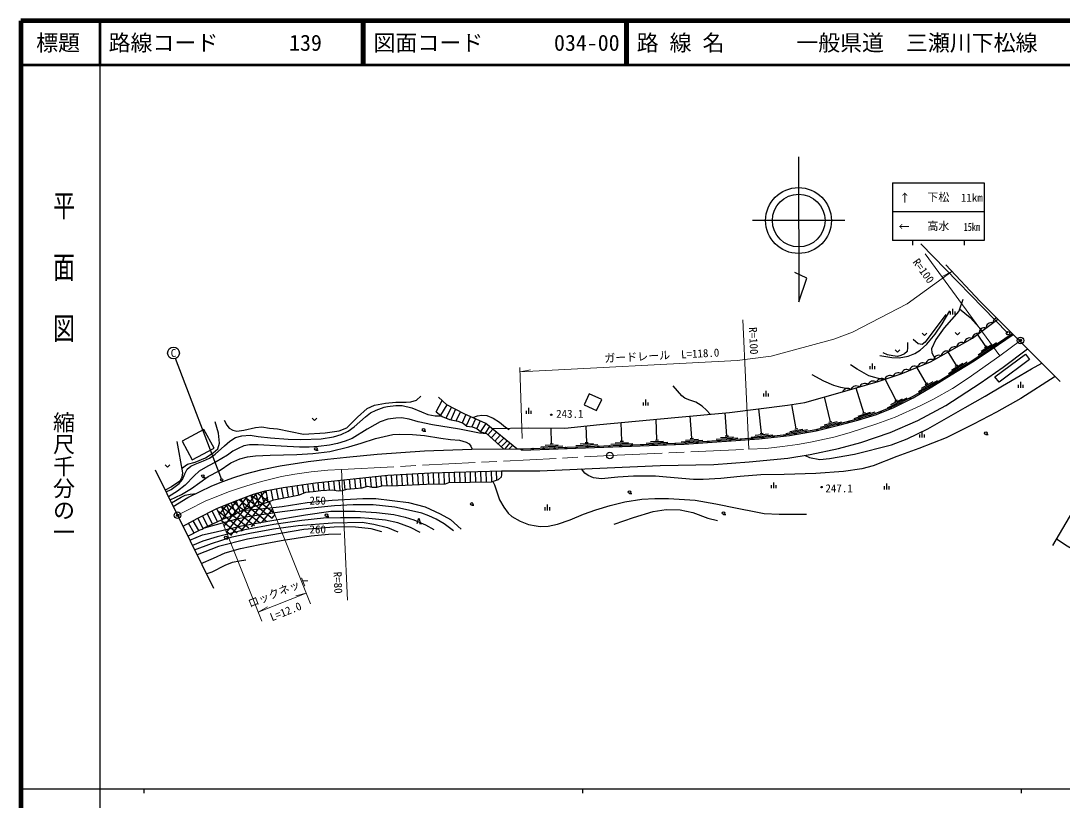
# Model space of a CAD drawing. Units: millimetres, scale not verified. Extents: x 40000 to 680000, y 20000 to 380000.
# Drawn here: x 40000 to 277354, y 202409 to 380000 of the extents above; entities that cross this region are included whole.
import ezdxf
from ezdxf.enums import TextEntityAlignment as Align

# ---------------------------------------------------------------- set-up
doc = ezdxf.new("R2010")
doc.units = ezdxf.units.MM
doc.header["$LTSCALE"] = 1000
doc.header["$PDMODE"] = 32
doc.header["$PDSIZE"] = 500
doc.linetypes.add('CHAIN', pattern=[18.5, 12, -1.5, 3.5, -1.5])
for name, color, linetype, lineweight in [('M-BGD', 7, 'Continuous', 25), ('M-BGD-EXST', 7, 'Continuous', 25), ('M-BMK', 2, 'CHAIN', 13), ('M-BMK-OTRS', 5, 'Continuous', 25), ('M-BMK-SRVR', 3, 'Continuous', 25), ('M-STR-HTXT', 7, 'Continuous', 13), ('M-STR-STRC', 7, 'Continuous', 25), ('M-TTL', 2, 'Continuous', 140), ('M-TTL-BAND', 7, 'Continuous', 25), ('M-TTL-LINE', 7, 'Continuous', 50)]:
    doc.layers.add(name, color=color, linetype=linetype, lineweight=lineweight)
doc.layers.add('M-OTRS', color=6, linetype='Continuous')
doc.layers.add('M-TTL-TXT', color=7, linetype='Continuous')
doc.styles.add('@ＭＳ ゴシック', font='')
doc.styles.add('ＭＳ ゴシック', font='')
doc.styles.get('@ＭＳ ゴシック').set_extended_font_data('@MS Gothic')
doc.styles.get('ＭＳ ゴシック').set_extended_font_data('MS Gothic')

msp = doc.modelspace()

# ---------------------------------------------------------------- hatches: boundary and pattern name
at = {"layer": 'M-BGD'}
h = msp.add_hatch(dxfattribs=at)
h.set_pattern_fill('USER', color=256, style=0, pattern_type=2)
h.set_pattern_definition([(52, (-0, 0), (-985.0134, 769.577), []), (142, (-0, 0), (-769.577, -985.0134), [])])
h.paths.add_polyline_path([(95787, 272899), (95709, 272884), (93013, 272112), (88657, 270493), (84682, 268847), (87230, 262459), (98125, 267008)])

# ---------------------------------------------------------------- linework, layer by layer
for p, q in [((251874, 313060), (251874, 313757)), ((252408, 313060), (252408, 314388)), ((252941, 313060), (252941, 313757)), ((259970, 305774), (258089, 308591)), ((258225, 303886), (262383, 306663)), ((258890, 304691), (261384, 306357)), ((253276, 301456), (251372, 304543)), ((259679, 305579), (260261, 305968)), ((234157, 300589), (234157, 301917)), ((251463, 299633), (255719, 302257)), ((252157, 300413), (254710, 301988)), ((252978, 301272), (253574, 301639)), ((233624, 300589), (233624, 301286)), ((234690, 300589), (234690, 301286)), ((246466, 297299), (244263, 301070)), ((239497, 293492), (237046, 298345)), ((244610, 295520), (248927, 298042)), ((245322, 296283), (247913, 297797)), ((246164, 297122), (246768, 297475)), ((267398, 296379), (267398, 297076)), ((267931, 296379), (267931, 297707)), ((268465, 296379), (268465, 297076)), ((209344, 294368), (209344, 295065)), ((209877, 294368), (209877, 295696)), ((210410, 294368), (210410, 295065)), ((232172, 290679), (230375, 296330)), ((134684, 290866), (136034, 293476)), ((137068, 292511), (135667, 290134)), ((138152, 291957), (136874, 289487)), ((181889, 292357), (181889, 293054)), ((182423, 292357), (182423, 293685)), ((182956, 292357), (182956, 293054)), ((216734, 287008), (215742, 292568)), ((224516, 288608), (223156, 294289)), ((237535, 291830), (241999, 294084)), ((238293, 292549), (240971, 293901)), ((239184, 293335), (239809, 293650)), ((139072, 291487), (137974, 289081)), ((140244, 290889), (139162, 288852)), ((141455, 290292), (140570, 288408)), ((142492, 289823), (141539, 287719)), ((155255, 290463), (155255, 291159)), ((155789, 290463), (155789, 291791)), ((156322, 290463), (156322, 291159)), ((192937, 284866), (192579, 289959)), ((200917, 285428), (200548, 290684)), ((208859, 286016), (208236, 291601)), ((229972, 289350), (234736, 290865)), ((230834, 289939), (233693, 290848)), ((231839, 290573), (232506, 290785)), ((143614, 289314), (142775, 287485)), ((144709, 288817), (143913, 287137)), ((145992, 288236), (144746, 286452)), ((146818, 287561), (145832, 286051)), ((168987, 283934), (168853, 287679)), ((176987, 284195), (176851, 288465)), ((184974, 284495), (184787, 289228)), ((222224, 287442), (227087, 288606)), ((223127, 287967), (226044, 288665)), ((224175, 288526), (224856, 288689)), ((131815, 286482), (132315, 286482)), ((147590, 286930), (146461, 285673)), ((148390, 286278), (147227, 284984)), ((149263, 285565), (148065, 284232)), ((150122, 284863), (148783, 283587)), ((160993, 283647), (160865, 287198)), ((192588, 284842), (193286, 284891)), ((198466, 284654), (203453, 285005)), ((199442, 285023), (202435, 285234)), ((200568, 285403), (201267, 285453)), ((206440, 285143), (211410, 285697)), ((207401, 285552), (210383, 285884)), ((208511, 285977), (209206, 286055)), ((214379, 285978), (219301, 286856)), ((215310, 286449), (218264, 286976)), ((216390, 286946), (217079, 287069)), ((244933, 285073), (244933, 285770)), ((245466, 285073), (245466, 286401)), ((245999, 285073), (245999, 285770)), ((259957, 285752), (260457, 285752)), ((150857, 284263), (149494, 282947)), ((151424, 283800), (150304, 282458)), ((152091, 283255), (151317, 282469)), ((158516, 282958), (163512, 283137)), ((159504, 283294), (162502, 283401)), ((160643, 283635), (161342, 283660)), ((166511, 283245), (171507, 283424)), ((167499, 283580), (170497, 283688)), ((168638, 283921), (169337, 283946)), ((174507, 283516), (179505, 283675)), ((175497, 283847), (178496, 283943)), ((176637, 284184), (177337, 284206)), ((182500, 283796), (187496, 283994)), ((183487, 284135), (186485, 284254)), ((184624, 284481), (185324, 284508)), ((190485, 284093), (195473, 284443)), ((191462, 284462), (194455, 284673)), ((107272, 282179), (107772, 282179)), ((81507, 275964), (82007, 275964)), ((113960, 273163), (113730, 275423)), ((115147, 273345), (114924, 275545)), ((116343, 273444), (116117, 275666)), ((117540, 273543), (117311, 275788)), ((118716, 273837), (118505, 275909)), ((119929, 273770), (119699, 276031)), ((121137, 273747), (120893, 276152)), ((122312, 274062), (122087, 276273)), ((123516, 274076), (123280, 276395)), ((124613, 274089), (124477, 276480)), ((125814, 274103), (125675, 276548)), ((127014, 274154), (126873, 276616)), ((128212, 274211), (128071, 276685)), ((129411, 274267), (129269, 276753)), ((130610, 274323), (130467, 276821)), ((131808, 274379), (131665, 276889)), ((133008, 274422), (132864, 276958)), ((134135, 274444), (134062, 277007)), ((135335, 274468), (135262, 277041)), ((136535, 274493), (136461, 277075)), ((137727, 274789), (137661, 277109)), ((138927, 274811), (138860, 277143)), ((140127, 274834), (140060, 277177)), ((141327, 274856), (141260, 277212)), ((142526, 274878), (142459, 277246)), ((143726, 274900), (143659, 277280)), ((144926, 274922), (144858, 277314)), ((146126, 274945), (146058, 277348)), ((147326, 274977), (147257, 277382)), ((148515, 275361), (148457, 277417)), ((97530, 270807), (97093, 273143)), ((98704, 271058), (98273, 273363)), ((99883, 271281), (99452, 273584)), ((100981, 271489), (100637, 273775)), ((102160, 271715), (101824, 273953)), ((103339, 271944), (103010, 274132)), ((104483, 272408), (104197, 274310)), ((105658, 272665), (105383, 274489)), ((106859, 272748), (106570, 274667)), ((107955, 272903), (107760, 274816)), ((109150, 273014), (108954, 274938)), ((110348, 273097), (110148, 275059)), ((111558, 273056), (111342, 275181)), ((112776, 272941), (112536, 275302)), ((211104, 273498), (211104, 274195)), ((211637, 273498), (211637, 274826)), ((212171, 273498), (212171, 274195)), ((236821, 273240), (236821, 273937)), ((237355, 273240), (237355, 274569)), ((237888, 273240), (237888, 273937)), ((89998, 268206), (89088, 270653)), ((91102, 268680), (90213, 271071)), ((92237, 269069), (91338, 271489)), ((93391, 269411), (92462, 271907)), ((94343, 269692), (93602, 272281)), ((95488, 270054), (94755, 272611)), ((96388, 270386), (95914, 272923)), ((178730, 272327), (179230, 272327)), ((84792, 265882), (83577, 268289)), ((85885, 266381), (84648, 268829)), ((86789, 266795), (85756, 269291)), ((87950, 267129), (86864, 269750)), ((89012, 267701), (87973, 270209)), ((142766, 269612), (143266, 269612)), ((159499, 268449), (159499, 269146)), ((160033, 268449), (160033, 269777)), ((160566, 268449), (160566, 269146)), ((80548, 263829), (79308, 266096)), ((81552, 264312), (80364, 266666)), ((82608, 264883), (81435, 267207)), ((83700, 265383), (82506, 267748)), ((109673, 267052), (110173, 267052)), ((200180, 267543), (200680, 267543)), ((79476, 263289), (78255, 265520)), ((130873, 265481), (131374, 265481)), ((86707, 261963), (87207, 261963))]:
    msp.add_line(p, q, dxfattribs=at)
for points in [[(254679, 316463), (253795, 313834), (250478, 310033), (248577, 307381), (247551, 305234), (247673, 304344), (248437, 302943)], [(235773, 303754), (238550, 303271), (240214, 303231), (242253, 303579), (243756, 304223), (244950, 304934), (246479, 306328), (248441, 308612), (249999, 310975), (251729, 313953)], [(253979, 314382), (256412, 312380), (259096, 309334)], [(227316, 295446), (235424, 297789), (240680, 299592), (247313, 302329), (252197, 304993), (256907, 307718), (262690, 311989)], [(250857, 313081), (246147, 306774), (245463, 306274), (244555, 306380), (243421, 307366)], [(153029, 282489), (154169, 282502), (170758, 283097), (179177, 283364), (191153, 283839), (208227, 285040), (215159, 285812), (221229, 286896), (226381, 288129), (230715, 289272), (234919, 290608), (238894, 292180), (243275, 294392), (247487, 296853), (251930, 299569), (256741, 302535), (260970, 305359), (265954, 308733)], [(245420, 308861), (245951, 308331), (246481, 308861)], [(252972, 308955), (253503, 308425), (254033, 308955)], [(154176, 282202), (170769, 282797), (179188, 283064), (191169, 283539), (208255, 284741), (215202, 285515), (221291, 286602), (226454, 287838), (230799, 288983), (235019, 290326), (239017, 291906), (243418, 294128), (247641, 296596), (252087, 299313), (256903, 302283), (261137, 305110), (266171, 308517)], [(242119, 306674), (242105, 305590), (241995, 304667), (241430, 304095), (240587, 303751), (239818, 303502), (238762, 303648), (237558, 303876), (236539, 304352)], [(149656, 277449), (158262, 277494), (173609, 278114), (185722, 278661), (197925, 278929), (206009, 279495), (214787, 280355), (219881, 281155), (226381, 282550), (231466, 283909), (238131, 286167), (244440, 288926), (250835, 292367), (258650, 297404), (263923, 301114), (269430, 305265)], [(239278, 305040), (239809, 304509), (240339, 305040)], [(218762, 280980), (219731, 280525), (222101, 280051), (224358, 280243), (229994, 281219), (238416, 283362), (242011, 284724), (246734, 287047), (255223, 291889), (259817, 294496), (263736, 296804), (267779, 299164), (270386, 300732), (272746, 301957)], [(236588, 298188), (233316, 299120), (230660, 300628), (229112, 301646)], [(229212, 295994), (226915, 296438), (225276, 296902), (223024, 297914), (220342, 299318)], [(275720, 298990), (267956, 293941), (262423, 290855), (257178, 288091), (250941, 284938), (244688, 282550), (239662, 280711), (234250, 278591), (231680, 277939), (227529, 277335), (221179, 276834), (213988, 276647), (208679, 276522), (203970, 276171), (199516, 275731), (195488, 275450), (193341, 275511), (187131, 276026), (184629, 276246), (179647, 276246), (176068, 276001), (172322, 275609), (170539, 275838), (169294, 276388), (168522, 276931), (167830, 277881)], [(197110, 290371), (196272, 291264), (195269, 292221), (194469, 292739), (193849, 293077), (192237, 293663), (191356, 294004), (190657, 294552), (188663, 296830)], [(86334, 289011), (86956, 287849), (87461, 287202), (88304, 286702), (89242, 286483), (90806, 286706), (93460, 287332), (94946, 287448), (96679, 287170), (98524, 287055), (101503, 286419), (104446, 285837), (109386, 286086), (112537, 286564), (114310, 287252), (116700, 289653), (118911, 291675), (120617, 292396), (123119, 292887), (125512, 293127), (127843, 293082), (128860, 293196), (130197, 293596), (131145, 294441)], [(147347, 287129), (155789, 287221), (163991, 287183), (171936, 287993), (189073, 289640), (201538, 290774), (214734, 292404), (218714, 293054), (227316, 295446)], [(73121, 272646), (74266, 273169), (76115, 274575), (76841, 275486), (77363, 276742), (77922, 277799), (78753, 278506), (79735, 279002), (81638, 279700), (83036, 280372), (84303, 281261), (86400, 283136), (87615, 284218), (88916, 285059), (90393, 285430), (92250, 285593), (94095, 285246), (96931, 284942), (100956, 284688), (103792, 284579), (108474, 284731), (111265, 285202), (113017, 285760), (114586, 286517), (115986, 287452), (118579, 289774), (119690, 290635), (121003, 291248), (122804, 291947), (123564, 292081), (125442, 292307), (126890, 292343), (129107, 291832), (131318, 290925), (132753, 290323), (134414, 289958), (135828, 290014)], [(153029, 282489), (145992, 288236), (141076, 290464), (137068, 292511), (135217, 294240)], [(134684, 290866), (136064, 289838), (137685, 289136), (139573, 288774), (140795, 288326), (141648, 287630), (142878, 287472), (143913, 287137), (144857, 286361), (146154, 285949), (150042, 282455)], [(143011, 289587), (144062, 290013), (145088, 290174), (146234, 290037), (147677, 289482), (149103, 288509), (150436, 287405), (151317, 286845)], [(146189, 285917), (144512, 286034), (139949, 286961), (133861, 287914), (130580, 288629), (128527, 289226), (126779, 289496), (125475, 289472), (123657, 289250), (121910, 288627), (120651, 287945), (118911, 286919), (115505, 284834), (113930, 284213), (112203, 283701), (110324, 283326), (107861, 282987), (105718, 282843), (103522, 282855), (99354, 283076), (94084, 283354), (92155, 283362), (90795, 283120), (89529, 282577), (88332, 281967), (87096, 281064), (85808, 280273), (84544, 279534), (82603, 278525), (80652, 277402), (79509, 276330), (77441, 274213), (75678, 272791), (73672, 271523)], [(76643, 277976), (78026, 278950), (79726, 279426), (82104, 280436), (83875, 281565), (84913, 282497), (85246, 283780), (85056, 286053), (84319, 288631)], [(106390, 289474), (106921, 288943), (107451, 289474)], [(74013, 270829), (76626, 272095), (78904, 273440), (82733, 276132), (85183, 277447), (87862, 279274), (89907, 280195), (91634, 280664), (93470, 280881), (96845, 281047), (102936, 281169), (106551, 281415), (110424, 281877), (114737, 282903), (117589, 283788), (120818, 284798), (124788, 285716), (126396, 285784), (129261, 285753), (132041, 285483), (135745, 284885), (137911, 284630), (140000, 284469), (141542, 284021), (142197, 283631), (142565, 283094), (142876, 282372)], [(75523, 284123), (76825, 276979), (76682, 276040), (76254, 275125), (74362, 273790), (72909, 273076)], [(74744, 269341), (78095, 271397), (80905, 272758), (83408, 273935), (85456, 274798), (88311, 275890), (90908, 276724), (95002, 277748), (99122, 278599), (105472, 279582), (109908, 280141), (114236, 280579), (121188, 281236), (132003, 282035), (142823, 282372), (153029, 282489)], [(72889, 278858), (73420, 278328), (73950, 278858)], [(76966, 264814), (80174, 266570), (84682, 268847), (88657, 270493), (93013, 272112), (95709, 272884), (99803, 273649), (107143, 274753), (123654, 276433), (133386, 276987), (149582, 277449), (149656, 277449)], [(78064, 262578), (80857, 263985), (81363, 264153), (81780, 264505), (86897, 266844), (88298, 267223), (89356, 267930), (91497, 268850), (95178, 269939), (97684, 270864), (101604, 271607), (103500, 271975), (104983, 272629), (106635, 272717), (108371, 272961), (111053, 273145), (112344, 272918), (113355, 272970), (114315, 273276), (117791, 273564), (119029, 273930), (120111, 273738), (121167, 273747), (122304, 274062), (125971, 274105), (132482, 274411), (136830, 274498), (137592, 274787), (147290, 274966), (148867, 275475), (149550, 276124), (149661, 276548), (149656, 277449)], [(147560, 275053), (147941, 274251), (149139, 270839), (150059, 269154), (151059, 267842), (151941, 267062), (153830, 265953), (155684, 265259), (157482, 264885), (158345, 264809), (160200, 264851), (162319, 265291), (165235, 266308), (168236, 267570), (171065, 268594), (174362, 269526), (177685, 270356), (181511, 270984), (184502, 271178), (187650, 271146), (193671, 270741), (198419, 269951), (203303, 268935), (207527, 268117), (209444, 267709), (212840, 267549), (219112, 267559)], [(74322, 270199), (76555, 271463), (77459, 271904), (78600, 272152), (79324, 272222), (79960, 272300)], [(90426, 268390), (96183, 268957), (99530, 269300), (105296, 270242), (110968, 270801), (117945, 271143), (120899, 271132), (128329, 270242), (132151, 269259), (135558, 267685), (137906, 266382), (140358, 264179)], [(78510, 261671), (81396, 262867), (84504, 263551), (90314, 264924), (96740, 266087), (104916, 267431), (110640, 268300), (116178, 268301), (121094, 267927), (124988, 267503), (127626, 266913), (129566, 266283), (132268, 265150), (134168, 264067)], [(138638, 263818), (136502, 265413), (134673, 266444), (132969, 267227), (131398, 267791), (128397, 268517), (125268, 269171), (120312, 269707), (115729, 269703), (111476, 269494), (106265, 268970), (99555, 268124), (91768, 266940), (88918, 266370), (83684, 264960), (81572, 264329)], [(175254, 265297), (179662, 266826), (184102, 268224), (187071, 268652), (190262, 268537), (193194, 267928), (196565, 266679), (198802, 266136)], [(131000, 263387), (128853, 264535), (125911, 265623), (123135, 266204), (119296, 266615), (117433, 266711), (112836, 266753), (109004, 266650), (104021, 266170), (97673, 265196), (91032, 264026), (84782, 262417), (81465, 261409), (79109, 260451)], [(130348, 265481), (130736, 266669), (131124, 265481)], [(79614, 259422), (83489, 260883), (88164, 262414), (92192, 263248), (97599, 264251), (103186, 264989), (111073, 265579), (117797, 265725), (120461, 265334), (123548, 264559), (125949, 263590)], [(122287, 263540), (119855, 264251), (116274, 264642), (113790, 264704), (111441, 264611), (104511, 264085), (91676, 261856), (85029, 260248), (80160, 258310)], [(81121, 256354), (83887, 257541), (86606, 258801), (90104, 259743), (94489, 260682), (99313, 261552), (106198, 262681), (110114, 263012), (112955, 263101)], [(284431, 250579), (284915, 251803), (285197, 253068), (285074, 254514), (284592, 255638), (283850, 256627), (282745, 257777), (281610, 258500), (279958, 259427), (278481, 260302), (276032, 261912)], [(82275, 254002), (83644, 254444), (86546, 255948), (88282, 256614), (89847, 256941), (91313, 257148)]]:
    msp.add_lwpolyline(points, dxfattribs=at)
for points in [[(262038, 298871), (268991, 304047), (269909, 302814), (262955, 297638)], [(169510, 294998), (168423, 292521), (171249, 291221), (172414, 293723)], [(76752, 284195), (79061, 279950), (84069, 282629), (81717, 286895)]]:
    msp.add_lwpolyline(points, close=True, dxfattribs=at)
for centre, radius in [((265927, 308533), 150), ((263912, 307170), 150), ((259766, 304375), 150), ((261842, 305768), 150), ((255580, 301643), 150), ((257687, 302987), 150), ((251322, 299021), 150), ((253452, 300331), 150), ((249189, 297717), 150), ((244891, 295163), 150), ((247050, 296424), 150), ((240480, 292813), 150), ((242712, 293940), 150), ((160895, 290247), 150), ((233534, 290011), 150), ((235894, 290833), 150), ((238219, 291752), 150), ((223891, 287379), 150), ((226322, 287961), 150), ((228740, 288596), 150), ((231152, 289253), 150), ((131815, 286782), 300), ((206609, 284776), 150), ((209099, 284986), 150), ((211584, 285263), 150), ((214068, 285540), 150), ((216540, 285907), 150), ((219001, 286346), 150), ((221460, 286797), 150), ((259957, 286052), 300), ((107272, 282479), 300), ((154171, 282352), 150), ((156669, 282441), 150), ((159168, 282531), 150), ((161666, 282621), 150), ((164165, 282710), 150), ((166663, 282800), 150), ((169161, 282889), 150), ((171660, 282975), 150), ((174159, 283055), 150), ((176657, 283134), 150), ((179156, 283213), 150), ((181654, 283312), 150), ((184152, 283411), 150), ((186650, 283510), 150), ((189148, 283609), 150), ((191645, 283723), 150), ((194139, 283898), 150), ((196633, 284074), 150), ((199127, 284249), 150), ((201621, 284425), 150), ((204115, 284600), 150), ((81507, 276264), 300), ((222516, 273744), 150), ((178730, 272627), 300), ((142766, 269912), 300), ((109673, 267352), 300), ((200180, 267843), 300), ((86707, 262263), 300)]:
    msp.add_circle(centre, radius, dxfattribs=at)
for centre, radius, start, end in [((261232, 309980), 1250, 73.31408, 179.57428), ((262841, 311168), 1250, 112.74566, 179.57428), ((258185, 307356), 1458, 82.59154, 169.17024), ((259623, 308792), 1250, 73.31408, 179.57428), ((254533, 305478), 1250, 66.92442, 173.18462), ((256264, 306479), 1250, 66.92442, 173.18462), ((251032, 303504), 1250, 65.47395, 171.73416), ((252788, 304461), 1250, 65.47395, 171.73416), ((245591, 300807), 1250, 59.29811, 165.55832), ((247501, 301517), 1323, 65.98366, 163.9856), ((249277, 302546), 1250, 65.47395, 171.73416), ((238089, 297910), 1250, 55.80131, 162.06151), ((239981, 298559), 1250, 55.81732, 162.05793), ((241894, 299281), 1250, 59.29811, 165.55832), ((243742, 300044), 1250, 59.29811, 165.55832), ((230406, 295558), 1250, 52.98526, 159.24546), ((232327, 296114), 1250, 52.98526, 159.24546), ((234249, 296669), 1250, 52.98526, 159.24546), ((236218, 297172), 1314, 58.76021, 157.86215), ((228484, 295003), 1250, 52.98526, 159.24546)]:
    msp.add_arc(centre, radius, start, end, dxfattribs=at)
at = {"layer": 'M-BGD-EXST'}
msp.add_line((85797, 275396), (75274, 303044), dxfattribs=at)
for centre, radius in [((74794, 304305), 1350), ((85797, 275396), 250)]:
    msp.add_circle(centre, radius, dxfattribs=at)
at = {"layer": 'M-BMK'}
msp.add_lwpolyline([(75732, 267327), (77984, 268469), (82140, 270585), (84545, 271557), (87372, 272682), (90080, 273595), (92509, 274374), (94854, 275059), (99387, 276155), (102428, 276688), (106177, 277260), (109977, 277635), (113065, 277788), (174229, 280924), (205918, 282383), (209815, 282578), (213606, 282966), (217057, 283477), (219984, 283952), (225301, 285146), (228777, 286078), (235106, 288137), (239273, 289659), (244975, 292286), (248003, 293802), (252324, 296246), (255932, 298589), (263134, 303633), (267850, 307176)], dxfattribs=at)
at = {"layer": 'M-BMK-OTRS'}
for p, q in [((258660, 316010), (276918, 297795)), ((287910, 282239), (275174, 260445)), ((70651, 277675), (83903, 250688))]:
    msp.add_line(p, q, dxfattribs=at)
at = {"layer": 'M-BMK-SRVR'}
for p, q in [((217269, 348985), (217332, 315956)), ((227797, 334505), (206797, 334465)), ((219128, 321331), (216444, 322672)), ((217332, 315956), (219128, 321331))]:
    msp.add_line(p, q, dxfattribs=at)
for centre, radius in [((217255, 334485), 7500), ((217297, 334485), 6000), ((267850, 307176), 750), ((267850, 307176), 750), ((174229, 280924), 750), ((174229, 280924), 750), ((75732, 267327), 750), ((75732, 267327), 750)]:
    msp.add_circle(centre, radius, dxfattribs=at)
at = {"layer": 'M-OTRS'}
for p in [(267850, 307176), (75732, 267327)]:
    msp.add_point(p, dxfattribs=at)
at = {"layer": 'M-STR-HTXT'}
for p, q in [((263134, 303633), (246114, 326873)), ((252176, 322911), (250012, 321753)), ((258660, 316010), (250799, 324377)), ((204597, 311901), (205918, 282383)), ((154276, 284807), (153763, 301039)), ((153797, 299989), (156207, 300457)), ((114455, 247989), (113065, 277788)), ((106025, 247112), (96926, 269908)), ((94942, 243182), (86116, 265380)), ((94128, 245227), (105039, 249583)), ((105039, 249583), (102655, 248999)), ((94128, 245227), (96260, 246446))]:
    msp.add_line(p, q, dxfattribs=at)
msp.add_lwpolyline([(252176, 322911), (242059, 315519), (229526, 309079), (225295, 307435), (211058, 303611), (203268, 302565), (153797, 299989)], dxfattribs=at)
at = {"layer": 'M-STR-STRC'}
for p, q in [((238710, 343101), (238710, 329907)), ((238710, 343101), (259543, 343101)), ((259543, 343101), (259543, 329907)), ((259543, 336504), (238710, 336504)), ((259543, 329907), (238710, 329907)), ((243210, 329907), (243210, 328907)), ((264994, 308834), (245145, 329206)), ((255043, 329907), (255043, 328907))]:
    msp.add_line(p, q, dxfattribs=at)
msp.add_circle((264994, 308834), 400, dxfattribs=at)
at = {"layer": 'M-TTL'}
for p, q in [((40000, 380000), (40000, 20000)), ((680000, 380000), (40000, 380000))]:
    msp.add_line(p, q, dxfattribs=at)
at = {"layer": 'M-TTL-BAND'}
for p, q in [((58000, 370000), (58000, 20000)), ((40000, 205000), (579000, 205000)), ((68000, 205000), (68000, 204000)), ((168000, 205000), (168000, 204000)), ((268000, 205000), (268000, 204000))]:
    msp.add_line(p, q, dxfattribs=at)
at = {"layer": 'M-TTL-LINE'}
for p, q in [((58000, 380000), (58000, 370000)), ((117750, 380000), (117750, 370000)), ((118250, 380000), (118250, 370000)), ((177750, 380000), (177750, 370000)), ((178250, 380000), (178250, 370000)), ((40000, 370000), (680000, 370000))]:
    msp.add_line(p, q, dxfattribs=at)

# ---------------------------------------------------------------- texts
at = {"layer": 'M-BGD', "style": 'ＭＳ ゴシック'}
for s, p in [('243.1', (165136, 288984)), ('247.1', (226505, 272004)), ('250', (107664, 269208)), ('260', (107669, 262643))]:
    msp.add_text(s, height=1833, dxfattribs=at).set_placement(p, align=Align.BOTTOM_CENTER)
at = {"layer": 'M-BGD-EXST', "style": 'ＭＳ ゴシック'}
msp.add_text('C', height=1833, dxfattribs=at).set_placement((74794, 304305), align=Align.MIDDLE_CENTER)
at = {"layer": 'M-STR-HTXT', "style": 'ＭＳ ゴシック'}
for s, rotation, p in [('R=100', 306.218, (244568, 322153)), ('R=100', 272.562, (205554, 307024)), ('ガードレール\u3000L=118.0', 2.981, (186178, 302289)), ('R=80', 272.671, (110833, 251902)), ('ロックネット', 21.761, (99393, 248517)), ('L=12.0', 21.761, (100911, 244032))]:
    msp.add_text(s, height=1833, rotation=rotation, dxfattribs=at).set_placement(p, align=Align.BOTTOM_CENTER)
at = {"layer": 'M-STR-STRC', "style": 'ＭＳ ゴシック'}
for s, p in [('↑', (240237, 338240)), ('11km', (254265, 338240))]:
    msp.add_text(s, height=1833, dxfattribs=at).set_placement(p, align=Align.BOTTOM_LEFT)
for s, p in [('下松', (249126, 339803)), ('高水', (249126, 333205))]:
    msp.add_text(s, height=1833, dxfattribs=at).set_placement(p, align=Align.MIDDLE_CENTER)
msp.add_text('→', height=1833, rotation=180, dxfattribs=at).set_placement((242576, 334638), align=Align.BOTTOM_LEFT)
at = {"layer": 'M-STR-STRC', "style": 'ＭＳ ゴシック', "width": 0.75}
msp.add_text('15km', height=1833, dxfattribs=at).set_placement((254898, 331575), align=Align.BOTTOM_LEFT)
at = {"layer": 'M-TTL-BAND', "style": '@ＭＳ ゴシック', "width": 1.4}
msp.add_text('平  面  図', height=3666, rotation=270, dxfattribs=at).set_placement((49777, 306475), align=Align.MIDDLE_RIGHT)
at = {"layer": 'M-TTL-BAND', "style": '@ＭＳ ゴシック'}
msp.add_text('縮尺千分の一', height=3666, rotation=270, dxfattribs=at).set_placement((49777, 261030), align=Align.MIDDLE_RIGHT)
at = {"layer": 'M-TTL-TXT', "style": 'ＭＳ ゴシック'}
msp.add_text('標題', height=3666, dxfattribs=at).set_placement((48500, 375000), align=Align.MIDDLE_CENTER)
for s, p in [('路線コード', (60000, 375000)), ('139', (101142, 375000)), ('図面コード', (120380, 375000)), ('034-00', (161521, 375000)), ('路 線 名', (180380, 375000)), ('一般県道\u3000三瀬川下松線', (216734, 375000))]:
    msp.add_text(s, height=3666, dxfattribs=at).set_placement(p, align=Align.MIDDLE_LEFT)

doc.saveas('drawing.dxf')
